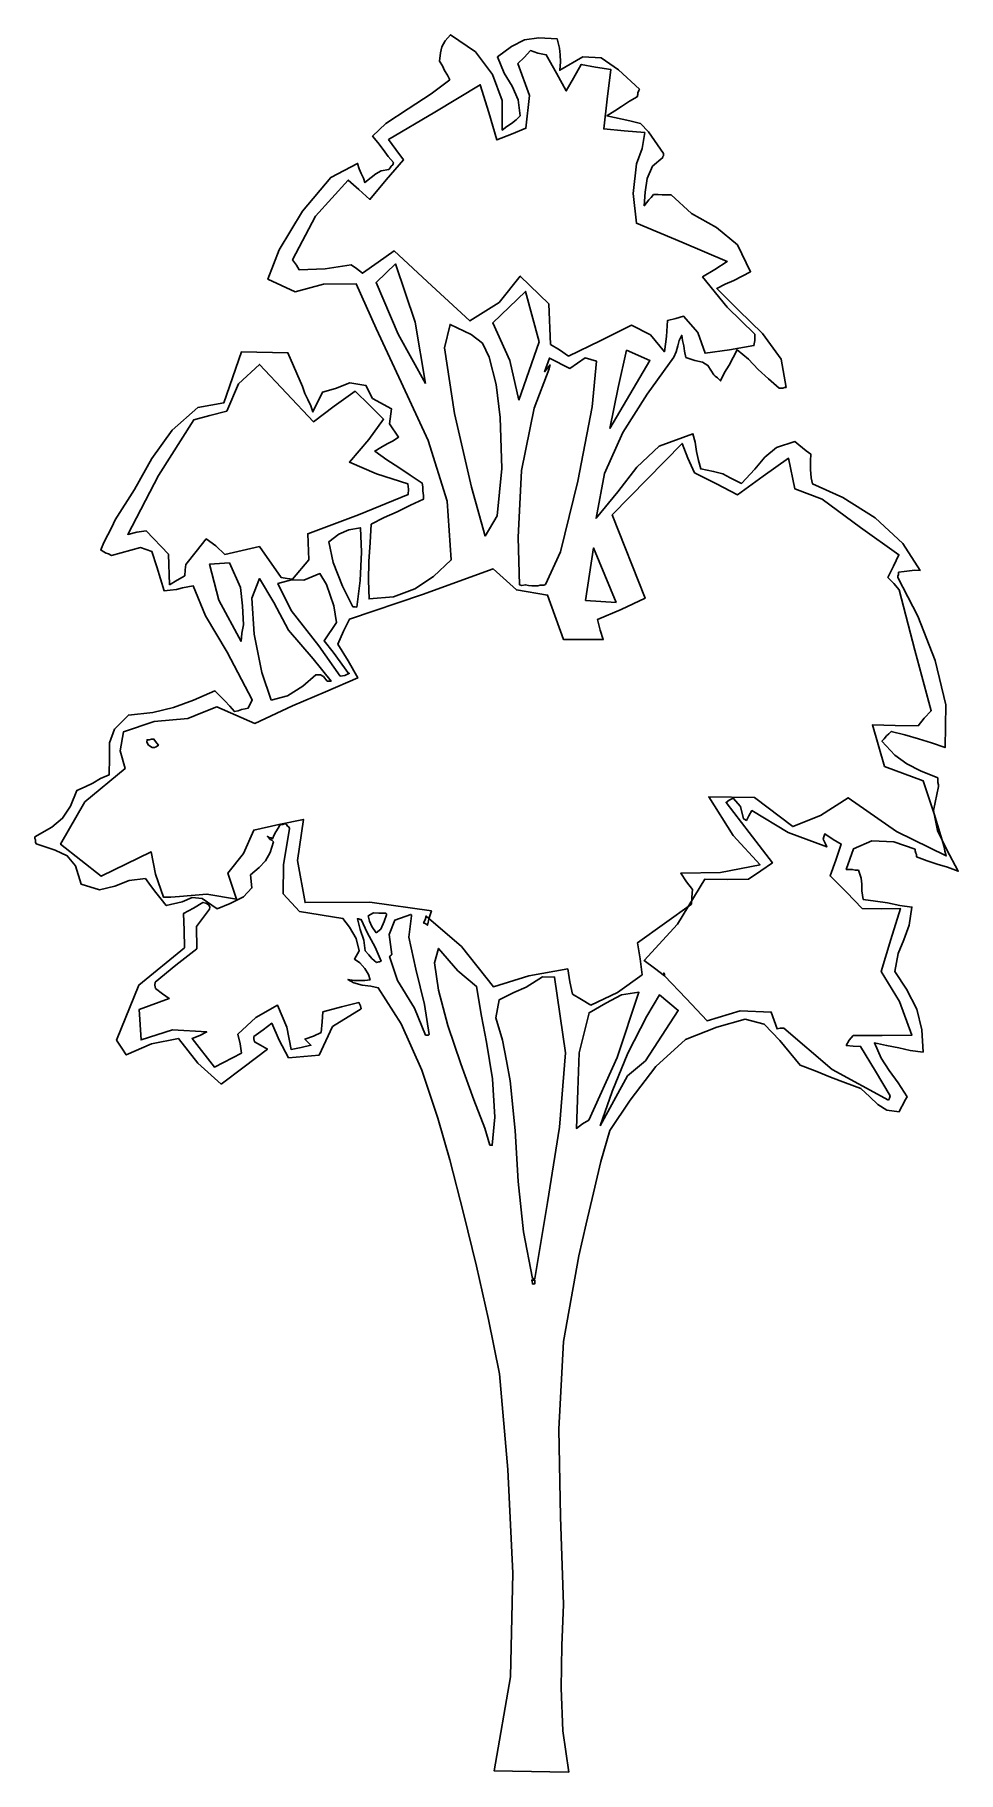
# Model space of a CAD drawing. Extents: x 43 to 3871, y -5886 to 1319.
import ezdxf

# ---------------------------------------------------------------- set-up
doc = ezdxf.new("R2010")
doc.units = 0
doc.layers.get('0').update_dxf_attribs({"linetype": 'CONTINUOUS'})

msp = doc.modelspace()

# ---------------------------------------------------------------- linework, layer by layer
at = {"color": 0}
for points in [[(2257.4, -5885.6), (2232, -5714.5), (2225.6, -5537.4), (2228.7, -5360.5), (2234.8, -5189.9), (2222.2, -4826.3), (2215.9, -4462.8), (2234.9, -4099.7), (2298, -3743.7), (2328.7, -3611.5), (2359.4, -3482.5), (2390.1, -3353.5), (2427.1, -3224.6), (2511.5, -3099.6), (2618.2, -2959.3), (2740.2, -2847.7), (2870.7, -2796.2), (2988.2, -2763.5), (3066.8, -2783.8), (3132, -2851.3), (3215.5, -2953.9), (3278.3, -2977.1), (3341.1, -3003.5), (3403.9, -3026.7), (3466.7, -3050), (3504, -3085.4), (3538.2, -3117.6), (3575.7, -3140.3), (3626.1, -3147.5), (3632.7, -3131.9), (3642.5, -3116.2), (3649.1, -3100.5), (3658.8, -3084.9), (3621.9, -3027.4), (3584.9, -2976.2), (3551, -2925), (3523.7, -2861.3), (3574.1, -2871.7), (3624.4, -2882.1), (3671.7, -2892.4), (3725.3, -2899.6), (3720.5, -2807.9), (3699.9, -2722.2), (3657.1, -2639.3), (3607.8, -2565.8), (3621.8, -2490.2), (3644.9, -2433.7), (3668.1, -2374), (3678.9, -2298.4), (3628.4, -2291.2), (3578.1, -2280.8), (3527.6, -2273.6), (3477.2, -2266.4), (3471.5, -2231.6), (3472, -2203.1), (3469.3, -2177.8), (3457.2, -2146), (3444.5, -2145.8), (3431.9, -2142.4), (3419.3, -2142.2), (3406.7, -2142), (3436.6, -2057.2), (3513, -2023.7), (3604.6, -2028.5), (3692.5, -2058.5), (3692.4, -2064.8), (3695.4, -2074.3), (3698.5, -2080.7), (3698.3, -2090.2), (3742.3, -2106.7), (3783.1, -2120.1), (3827.1, -2133.5), (3871.1, -2150.1), (3822.1, -2057.6), (3785.5, -1981.1), (3768, -1898.6), (3788.7, -1797.9), (3788.8, -1791.5), (3785.9, -1782), (3786, -1772.5), (3786.2, -1763.1), (3714, -1733.4), (3657.6, -1703.9), (3607.7, -1668.3), (3555, -1610.5), (3564.6, -1601.2), (3574.3, -1588.7), (3584, -1579.4), (3593.6, -1570.1), (3650.3, -1583.7), (3706.9, -1600.5), (3760.3, -1617.2), (3816.8, -1637.2), (3819.9, -1460.3), (3775.7, -1276.2), (3703.1, -1091.7), (3620.6, -932.2), (3620.7, -925.9), (3623.9, -919.6), (3624, -916.5), (3624.1, -910.2), (3646.3, -907.4), (3668.4, -904.6), (3690.6, -901.8), (3712.7, -902.2), (3642, -790.4), (3526.9, -684.1), (3392.5, -599.6), (3267.1, -543.7), (3261.2, -518.3), (3258.7, -483.5), (3259.3, -448.7), (3259.8, -420.3), (3241, -407.3), (3225.5, -394.4), (3209.9, -381.5), (3194.3, -368.6), (3118, -392.6), (3069.9, -432.8), (3028, -482.6), (2973.2, -541.7), (2926.2, -518.8), (2894.9, -502.4), (2857.2, -492.3), (2803.6, -481.9), (2794.8, -446.9), (2785.9, -408.9), (2780.3, -370.9), (2771.4, -335.9), (2631.5, -387.2), (2538.3, -474.1), (2460.7, -577), (2370.3, -686), (2405.1, -500.2), (2480.8, -330.9), (2581.5, -171.5), (2691.6, -18.5), (2701.5, 3.4), (2708.3, 28.6), (2715, 50.6), (2724.8, 72.5), (2727.6, 50.4), (2733.5, 28.1), (2736.3, 6), (2742.2, -19.4), (2779.9, -32.7), (2811.4, -39.6), (2833.2, -52.6), (2857.9, -91), (2864.1, -97.4), (2873.4, -103.9), (2879.6, -110.3), (2885.9, -116.7), (2902.3, -82.3), (2921.8, -51), (2938.1, -19.7), (2954.5, 11.6), (3001.2, -27.1), (3041.5, -68.9), (3085.1, -107.6), (3128.7, -146.2), (3135, -146.4), (3144.5, -146.5), (3150.8, -143.5), (3157.2, -143.6), (3137.1, -26.3), (3059.9, 79.3), (2960.5, 175.9), (2870.4, 265.9), (2905.5, 284.3), (2940.5, 299.4), (2975.6, 317.8), (3010.7, 336.1), (2955.7, 447.7), (2868.5, 518.8), (2765.2, 577.4), (2681.3, 654.7), (2662.3, 655.1), (2643.4, 655.4), (2627.6, 655.7), (2608.6, 656), (2598.9, 643.5), (2589.3, 634.2), (2579.6, 621.8), (2569.9, 609.3), (2574, 666.1), (2581.3, 722.8), (2604.3, 773), (2646.1, 810.2), (2646.1, 813.4), (2649.3, 816.5), (2649.4, 822.8), (2649.5, 825.9), (2587.9, 915.5), (2553.7, 950.9), (2509.7, 961.1), (2415.2, 981.7), (2447.2, 1003.3), (2476, 1021.7), (2507.9, 1043.3), (2539.9, 1061.7), (2543.2, 1071.1), (2543.3, 1077.4), (2546.6, 1086.9), (2549.9, 1093.1), (2462.8, 1173.6), (2391, 1222.3), (2315.2, 1226.8), (2219.4, 1171.6), (2223.2, 1206.3), (2220.5, 1234.8), (2217.9, 1263.2), (2209.1, 1301.3), (2133.3, 1305.8), (2073.1, 1297.4), (2018.9, 1269.9), (1961.3, 1226.6), (1988.5, 1159.8), (2022.4, 1105.5), (2046.6, 1048.2), (2055, 981.7), (2038.9, 966.2), (2019.7, 950.7), (2000.5, 938.4), (1981.3, 922.9), (1980.2, 1046.2), (1941.1, 1154.3), (1870, 1247.2), (1767, 1318.5), (1744.4, 1293.6), (1731.3, 1268.6), (1724.6, 1243.4), (1720.8, 1208.7), (1733.1, 1189.5), (1742.2, 1170.4), (1754.6, 1151.3), (1763.7, 1132.1), (1686.8, 1073.4), (1591, 1011.9), (1498.2, 950.3), (1443.6, 897.6), (1465.3, 871.9), (1486.9, 843.1), (1508.5, 814.3), (1530.2, 788.6), (1526.9, 779.2), (1520.4, 773), (1517.2, 766.7), (1510.7, 760.5), (1479, 754.7), (1456.7, 742.5), (1437.5, 727), (1411.8, 705.3), (1405.8, 724.4), (1396.7, 743.5), (1387.5, 762.6), (1381.6, 784.9), (1270, 726.8), (1153.8, 586.6), (1056.2, 427.1), (1009.8, 304.7), (1122.6, 252.2), (1240.1, 284.9), (1376, 285.7), (1458.1, 101), (1561.7, -122.1), (1674.4, -364.2), (1752.2, -615.2), (1770, -858.8), (1696.2, -927.1), (1619.4, -979.4), (1530.3, -1012.7), (1429.1, -1020.4), (1427.2, -944.5), (1428.6, -865.5), (1433.2, -786.6), (1437.6, -710.8), (1491.8, -683.3), (1546, -659), (1600.2, -631.5), (1654.3, -607.2), (1654.6, -591.4), (1651.8, -572.4), (1652.1, -556.6), (1649.2, -540.7), (1599.2, -508.2), (1552.3, -475.8), (1502.4, -443.4), (1452.4, -407.7), (1478, -392.4), (1503.5, -377), (1529, -364.8), (1551.4, -349.4), (1514.4, -295), (1521.8, -232), (1443.6, -189.5), (1416.1, -135.3), (1349.9, -124.7), (1289.4, -148.9), (1235.5, -163.8), (1196.1, -245.2), (1187.1, -219.8), (1174.9, -194.3), (1162.7, -168.8), (1153.7, -140.2), (1093, -0.1), (900.2, 3.3), (827.1, -207.2), (719.3, -227.4), (613.4, -320.4), (529.1, -439), (457.4, -567.3), (376.2, -692.3), (363, -723.7), (346.6, -755), (330.3, -786.3), (317.1, -817.7), (326.5, -824.2), (339, -830.7), (348.4, -834), (360.9, -840.6), (481.6, -807.9), (528.7, -824.5), (549.7, -888.1), (579.6, -986.6), (604.9, -983.9), (630.3, -981.1), (655.6, -975.3), (700, -966.6), (751.6, -1090.7), (840.6, -1240.8), (944.6, -1438.5), (928.2, -1473), (915.5, -1475.9), (899.7, -1478.8), (886.9, -1484.9), (871.1, -1487.8), (852.5, -1465.4), (830.8, -1442.9), (812.1, -1423.6), (790.4, -1401.1), (701.2, -1440.6), (618.6, -1470.8), (532.9, -1491.4), (431.6, -1502.3), (373.6, -1561.3), (353.7, -1617.8), (352.7, -1677.8), (351.4, -1750.5), (316.4, -1765.7), (284.4, -1784.1), (252.6, -1799.3), (217.5, -1814.5), (191.1, -1880.4), (158.6, -1930.4), (113.7, -1967.6), (43.5, -2007.4), (43.4, -2013.7), (46.5, -2020.1), (46.3, -2029.6), (49.4, -2036), (127.9, -2062.6), (178, -2085.6), (212.1, -2127.3), (236, -2203.5), (311.5, -2227), (374.9, -2212.3), (435.4, -2188.1), (501.9, -2179.7), (523.5, -2208.6), (545.1, -2237.4), (566.7, -2266.2), (588.4, -2291.9), (655, -2277.2), (696.4, -2259), (737.5, -2262.9), (799.9, -2305), (854, -2283.8), (908.2, -2256.4), (943.6, -2219), (938.2, -2165.2), (973.5, -2134.2), (999.3, -2106.3), (1018.9, -2071.8), (1032.3, -2027.8), (1026.1, -2021.4), (1019.8, -2018.1), (1013.6, -2011.7), (1007.4, -2005.3), (1013.7, -2008.5), (1016.8, -2011.8), (1023.1, -2011.9), (1029.3, -2015.1), (1035.9, -1999.5), (1042.5, -1986.9), (1052.2, -1971.3), (1058.8, -1958.8), (1065.1, -1955.7), (1071.5, -1955.8), (1077.8, -1952.8), (1084.2, -1952.9), (1087.3, -1956.1), (1090.3, -1962.5), (1096.6, -1965.8), (1099.6, -1972.1), (1074.9, -2123.4), (1072.8, -2243.4), (1141, -2317.3), (1320.6, -2345.7), (1348.4, -2381), (1376.1, -2428.8), (1387.8, -2479.6), (1368.2, -2514), (1390.1, -2530.2), (1411.8, -2552.7), (1427.2, -2578.3), (1433.1, -2600.5), (1410.9, -2603.3), (1388.8, -2602.9), (1366.7, -2602.5), (1341.5, -2598.9), (1366.5, -2612), (1401.1, -2622), (1435.8, -2625.8), (1467.3, -2632.7), (1562.6, -2782.9), (1647.8, -2974), (1713.8, -3174.2), (1764.5, -3345.7), (1820.7, -3567.9), (1873.8, -3786.9), (1923.6, -4009), (1970.2, -4234.1), (2004.4, -4629.8), (2025.3, -5059.9), (2014.7, -5489.5), (1947.8, -5880.2), (2023.6, -5881.5), (2102.6, -5882.9), (2178.4, -5884.2), (2257.4, -5885.6)], [(2255.6, -14.1), (2218.2, 11.8), (2180.6, 34.6), (2174.1, 202.2), (2056, 318), (1968.8, 209), (1847.4, 132.1), (1688.7, 277.1), (1533.3, 422), (1466.1, 375.7), (1402.1, 329.5), (1377.1, 348.9), (1355.3, 365), (1247.6, 348), (1140, 343.5), (1127.7, 362.7), (1112.3, 385.1), (1207.1, 566.7), (1342.5, 716), (1386, 677.4), (1432.7, 635.5), (1500.5, 716.4), (1571.5, 800.5), (1540.6, 842.1), (1509.7, 883.8), (1701.3, 997.3), (1889.7, 1111), (1925.7, 996.6), (1958.4, 882.2), (2018.9, 906.5), (2079.4, 930.7), (2094.4, 1066.3), (2046.1, 1199.9), (2071.8, 1224.7), (2097.6, 1252.7), (2129, 1242.7), (2163.7, 1235.8), (2206.6, 1159.2), (2246.4, 1085.8), (2275.8, 1139), (2308.3, 1195.3), (2368.2, 1184.8), (2431.2, 1174.2), (2416.4, 1051.2), (2401.6, 928.2), (2486.8, 920.4), (2572, 912.6), (2561.4, 846.4), (2538.2, 783.6), (2523.4, 660.7), (2537, 537.2), (2725.2, 458), (2913.5, 378.9), (2862.3, 345.1), (2811.2, 314.3), (2913.3, 189.3), (3028.3, 76.7), (3027.8, 51.4), (3024.3, 29.4), (2922.9, 12.2), (2821.5, -1.8), (2791.4, 84), (2732.5, 151.4), (2700.8, 142.5), (2665.9, 133.6), (2661.5, 67.3), (2654.1, 4.2), (2595.3, 74.8), (2517, 114.1), (2386.3, 50), (2255.6, -14.1)], [(1662.7, -127), (1549.4, 77.2), (1458.3, 290.6), (1500.1, 330.9), (1538.6, 368.2), (1619.7, 126.6), (1662.7, -127)], [(2050.2, -196.9), (2012, -32), (1942, 124.1), (2009.5, 189.3), (2077, 254.5), (2133.4, 44.9), (2050.2, -196.9)], [(1910.8, -760.2), (1854.3, -556.9), (1783.8, -252.3), (1741.1, 20.2), (1765, 117.7), (1852.7, 75.1), (1899.5, 39.5), (1926.9, -17.8), (1956.5, -132.1), (1973.1, -268.3), (1978.9, -480.1), (1959.7, -675.7), (1910.8, -760.2)], [(2427.4, -314.1), (2461.9, -144.1), (2496.2, 10.2), (2593.4, -32.6), (2427.4, -314.1)], [(602.2, -961.7), (598, -835.2), (504.9, -738.8), (466.9, -744.4), (428.8, -753.3), (556.3, -509), (702.6, -277.7), (769.3, -259.9), (839.1, -242.2), (888.5, -129.3), (975.2, -48.6), (1086.9, -167.5), (1198.6, -286.4), (1285, -221.5), (1371.4, -159.8), (1430.4, -217.7), (1489.5, -275.6), (1428, -359.9), (1347.3, -453.3), (1460.2, -502.7), (1589.1, -542.8), (1591.9, -565), (1591.5, -587.1), (1384.6, -672), (1174.7, -750.5), (1179.1, -858), (1111.3, -939), (1089.3, -935.4), (1064.1, -931.8), (974.6, -803.9), (831.9, -836.1), (794.6, -800.7), (754, -771.6), (712, -824.6), (670, -877.6), (666.4, -899.6), (666, -924.9), (634.1, -943.3), (602.2, -961.7)], [(2103.1, -965.8), (2090.5, -965.6), (2077.9, -962.2), (2062.1, -965.1), (2052.6, -961.7), (2046.6, -765.7), (2060.9, -487.9), (2112.8, -229.6), (2175.7, -66.4), (2179.1, -50.7), (2156.5, -78.7), (2176.5, -22.2), (2261.1, -64.7), (2325, -21.6), (2372.2, -35.1), (2353.1, -224.4), (2294, -533), (2222.5, -825.7), (2160.1, -960.4), (2153.7, -963.5), (2147.4, -963.4), (2144.3, -963.3), (2137.9, -963.2), (2128.4, -966.2), (2122.1, -966.1), (2112.6, -965.9), (2103.1, -965.8)], [(2347.7, -2704.9), (2310.2, -2682.2), (2272.7, -2659.4), (2260.9, -2608.6), (2252.4, -2554.7), (2090.7, -2583.5), (1944.5, -2628.4), (1811.6, -2461.7), (1665.2, -2335.9), (1661.8, -2351.7), (1655.3, -2364.2), (1664.7, -2367.5), (1670.9, -2373.9), (1677.8, -2342.5), (1687.7, -2314.2), (1432.4, -2278.1), (1163.8, -2279.8), (1132.1, -2105.4), (1157.1, -1935.2), (1055.7, -1955.6), (951, -1979), (908.2, -2076.2), (843.6, -2157.3), (861.6, -2211.3), (879.6, -2265.3), (756.7, -2244.2), (642.8, -2254.9), (608, -2257.4), (576.4, -2256.9), (543.3, -2161.5), (525.9, -2069.6), (318.8, -2170.2), (150.4, -2037.7), (251.5, -1862.5), (418.2, -1723.2), (397.4, -1650.2), (411.4, -1571.4), (538.5, -1529.4), (677.8, -1516), (738.3, -1491.8), (798.7, -1467.6), (955.5, -1536.7), (1111.7, -1463.6), (1248.5, -1405.9), (1382.3, -1348.2), (1342.4, -1278), (1299.4, -1207.7), (1322.5, -1154.4), (1348.6, -1104.3), (1650.6, -1002.1), (1943.2, -896.6), (2039.6, -983.6), (2168.8, -1004.8), (2235.1, -1189.3), (2399.4, -1189), (2387.5, -1150.9), (2375.6, -1106.4), (2474.3, -1063.9), (2573.1, -1018.2), (2436.9, -671.4), (2726.5, -376.2), (2750.7, -436.7), (2778.1, -497.2), (2868.9, -543), (2956.6, -588.8), (3062.2, -511.7), (3167.8, -437.7), (3194, -564.5), (3307.1, -607.6), (3466.2, -724.1), (3625.4, -837.5), (3602.4, -884.5), (3579.5, -931.5), (3604.3, -957.2), (3626, -982.9), (3691.1, -1233.7), (3759.4, -1484.5), (3730.5, -1515.6), (3704.6, -1546.7), (3609.9, -1545.1), (3515.1, -1543.4), (3565.8, -1715), (3725.9, -1774.6), (3771, -1911.3), (3812.8, -2047.9), (3815.6, -2066.9), (3821.6, -2086), (3614.8, -1984.4), (3415, -1845.1), (3300, -1918.9), (3185.4, -1964.3), (3026.3, -1844.6), (2836.8, -1841.3), (2938.3, -2001.1), (3049.9, -2123.1), (2885, -2155), (2720.6, -2158.4), (2745.3, -2193.6), (2770, -2225.6), (2766.3, -2257.2), (2765.8, -2285.6), (2653.8, -2365.8), (2541.8, -2446), (2553.3, -2512.6), (2561.6, -2579.1), (2459.2, -2653.2), (2347.7, -2704.9)], [(1362.1, -1054), (1319.4, -967.9), (1280, -869.2), (1262.6, -783.6), (1304.2, -752.7), (1345.6, -734.5), (1393.1, -725.9), (1397.7, -827.1), (1392.5, -943.9), (1377.9, -1054.2), (1371.6, -1054.1), (1368.4, -1054.1), (1362.1, -1054)], [(2452.7, -1035.1), (2326.4, -1026.6), (2358.7, -809.1), (2452.7, -1035.1)], [(898.3, -1197.5), (806.5, -1025.3), (768, -876.1), (850.2, -871.2), (895.8, -973.1), (904, -1049.1), (908.9, -1128.2), (902, -1162.9), (898.3, -1197.5)], [(1309.7, -1340.6), (1220.3, -1215.8), (1105.9, -1068.4), (1051, -956.9), (1108.1, -942.1), (1158.7, -943), (1225.5, -915.7), (1253.2, -960.4), (1283.2, -1049.4), (1294.6, -1119.1), (1242.8, -1194.1), (1279.8, -1242.1), (1344.6, -1331.7), (1347.9, -1328.6), (1328.7, -1337.8), (1309.7, -1340.6)], [(1023.6, -1439.9), (984.5, -1325.5), (952.5, -1166.9), (942.5, -1018.2), (975.5, -936.6), (1033.8, -1035.6), (1095, -1150.4), (1197.2, -1269.1), (1271.4, -1362.1), (1265.1, -1362), (1262, -1361.9), (1255.6, -1361.8), (1240.2, -1342.6), (1227.6, -1336), (1208.7, -1335.7), (1154.2, -1382.1), (1090.3, -1422.1), (1023.6, -1439.9)], [(530.3, -1636.7), (514.7, -1626.9), (508.6, -1614.2), (508.8, -1604.7), (518.2, -1604.9), (527.8, -1601.9), (537.3, -1602.1), (543.4, -1611.6), (549.6, -1618.1), (555.8, -1627.7), (546.2, -1633.8), (539.8, -1636.9), (530.3, -1636.7)], [(3582.7, -3099.4), (3347.9, -2972), (3148.7, -2801.1), (3132.9, -2800.8), (3120.2, -2803.7), (3108.2, -2768.8), (3096.1, -2733.8), (2966.7, -2728.4), (2830.1, -2770.2), (2743.2, -2677.1), (2653.2, -2583.9), (2650.1, -2577.5), (2650.2, -2571.2), (2653.3, -2577.5), (2653.2, -2583.9), (2612.7, -2551.6), (2569, -2519.2), (2707.5, -2369.9), (2821.4, -2182.3), (2913, -2183.9), (3001.5, -2182.3), (3052.6, -2148.4), (3100.6, -2114.5), (3004.8, -1989.6), (2909.1, -1864.7), (2921.9, -1855.4), (2937.8, -1846.2), (2968.8, -1881.5), (2980.6, -1932.3), (2986.8, -1935.5), (2993.1, -1938.8), (3002.9, -1920), (3015.9, -1898.1), (3166, -1989.2), (3326.1, -2048.9), (3320.1, -2033), (3310.9, -2017), (3314.2, -2007.6), (3317.6, -1995), (3352, -2017.8), (3386.4, -2037.3), (3363.1, -2103.3), (3339.8, -2169.2), (3408.2, -2236.8), (3473.4, -2304.3), (3552.3, -2305.7), (3631.4, -2303.9), (3591.2, -2432.7), (3551, -2564.8), (3627.8, -2689.4), (3679.1, -2829.3), (3555.8, -2830.3), (3435.7, -2831.4), (3419.6, -2850), (3406.6, -2871.9), (3435, -2875.6), (3466.5, -2876.1), (3528, -2978.3), (3589.4, -3080.5), (3586.1, -3090), (3582.7, -3099.4)], [(815.7, -3032.1), (719.2, -2945.1), (638.8, -2842.6), (527.8, -2865.9), (422.8, -2911.5), (404.3, -2882.7), (382.7, -2850.8), (475.2, -2621.7), (664.4, -2467), (662.5, -2394.3), (660.5, -2324.7), (702, -2303.3), (740.3, -2278.7), (752.9, -2282.1), (765.4, -2288.6), (768.4, -2298.2), (768.3, -2307.6), (713.3, -2379.4), (714.9, -2471), (628.3, -2539), (541.8, -2610.2), (541.6, -2622.8), (544.5, -2635.5), (572.5, -2658.1), (600.6, -2677.6), (476.6, -2722.8), (483.9, -2849.4), (614.2, -2807.4), (756.2, -2816.2), (727.5, -2831.5), (695.7, -2843.6), (788.4, -2962.1), (900.1, -2904), (894.4, -2866), (885.6, -2824.8), (959.5, -2756.5), (1048.9, -2704.4), (1088.4, -2796.7), (1105.7, -2888.7), (1147, -2879.9), (1188.2, -2871.1), (1175.8, -2858.3), (1163.4, -2845.4), (1198.3, -2833.4), (1230.2, -2818.1), (1234.1, -2774), (1238, -2733), (1314.2, -2712.2), (1387.2, -2694.5), (1393.3, -2707.2), (1396.3, -2719.9), (1278, -2793.7), (1222.2, -2912.8), (1158.9, -2918), (1095.7, -2923.2), (1055.9, -2849.9), (1025.5, -2779.8), (990.2, -2807.6), (951.8, -2835.4), (951.7, -2844.9), (954.6, -2857.6), (979.6, -2870.7), (1007.8, -2886.9), (911.7, -2961.1), (815.7, -3032.1)], [(1459.6, -2528.3), (1441, -2512.1), (1428.6, -2496.1), (1413.1, -2480.1), (1407.5, -2435.7), (1392.5, -2391.2), (1380.6, -2346.8), (1387, -2346.9), (1390.1, -2350.1), (1396.4, -2350.2), (1420.7, -2404.3), (1454.4, -2465), (1478.7, -2522.3), (1472.3, -2525.3), (1469.2, -2525.3), (1459.6, -2528.3)], [(1458.6, -2405), (1440.1, -2379.4), (1431, -2357.1), (1425.1, -2334.9), (1447.4, -2322.6), (1469.5, -2323), (1498, -2323.5), (1501.1, -2326.7), (1501.1, -2326.7), (1501, -2329.9), (1491, -2358.2), (1477.9, -2389.5), (1458.6, -2405)], [(1663, -2828.9), (1617.5, -2717.5), (1546.8, -2602.5), (1513.8, -2503.9), (1517, -2500.8), (1520.2, -2497.7), (1523.4, -2494.6), (1512.2, -2412.3), (1535.4, -2352.6), (1602.2, -2328.5), (1605.3, -2331.7), (1605.3, -2331.7), (1605.2, -2334.9), (1594.2, -2423.2), (1623.5, -2556.4), (1658.8, -2702.4), (1678.8, -2826), (1675.6, -2829.1), (1669.3, -2829), (1663, -2828.9)], [(1929.9, -3285.4), (1909, -3215.5), (1863.7, -3097.8), (1809.4, -2948.3), (1755.3, -2789.4), (1716.8, -2643.4), (1699.8, -2529.3), (1716.6, -2469.5), (1797.2, -2562.6), (1875, -2627.2), (1895, -2750.7), (1915.2, -2858.5), (1941, -3010.7), (1950.9, -3168.9), (1939.4, -3285.6), (1936.2, -3285.5), (1933.1, -3285.5), (1929.9, -3285.4)], [(2106.7, -3838.4), (2069, -3644.9), (2047.4, -3436), (2035.3, -3224.1), (2013.6, -3018.3), (1999.2, -2935.9), (1981.8, -2850.2), (1954.9, -2758.1), (1968.9, -2682.5), (2029.5, -2652), (2080.4, -2630.7), (2147.5, -2587.7), (2198, -2588.6), (2243.1, -2902.2), (2218.8, -3211.5), (2169.1, -3523.4), (2116.2, -3838.5), (2116.2, -3838.5), (2113, -3838.5), (2109.9, -3838.4), (2106.7, -3838.4)], [(2339.4, -3182), (2313.8, -3197.3), (2288.2, -3215.8), (2294.1, -3057.9), (2300, -2903.2), (2340.8, -2736.4), (2411, -2696.6), (2474.8, -2662.9), (2547.7, -2651.5), (2457.7, -2921.7), (2339.4, -3182)], [(2386.4, -3204.9), (2436.2, -3063.6), (2502.2, -2903.6), (2580.8, -2750.1), (2632.8, -2662.5), (2710.7, -2727.1), (2574.3, -2936.4), (2500.6, -2998.3), (2386.4, -3204.9)], [(2109.4, -3863.7), (2106.3, -3860.5), (2106.4, -3857.3), (2103.4, -3844.6), (2109.8, -3844.7), (2112.9, -3844.8), (2116.1, -3844.8), (2116, -3851.2), (2115.9, -3857.5), (2115.8, -3860.6), (2112.6, -3860.6), (2112.6, -3860.6), (2109.4, -3863.7)]]:
    msp.add_lwpolyline(points, dxfattribs=at)

doc.saveas('drawing.dxf')
